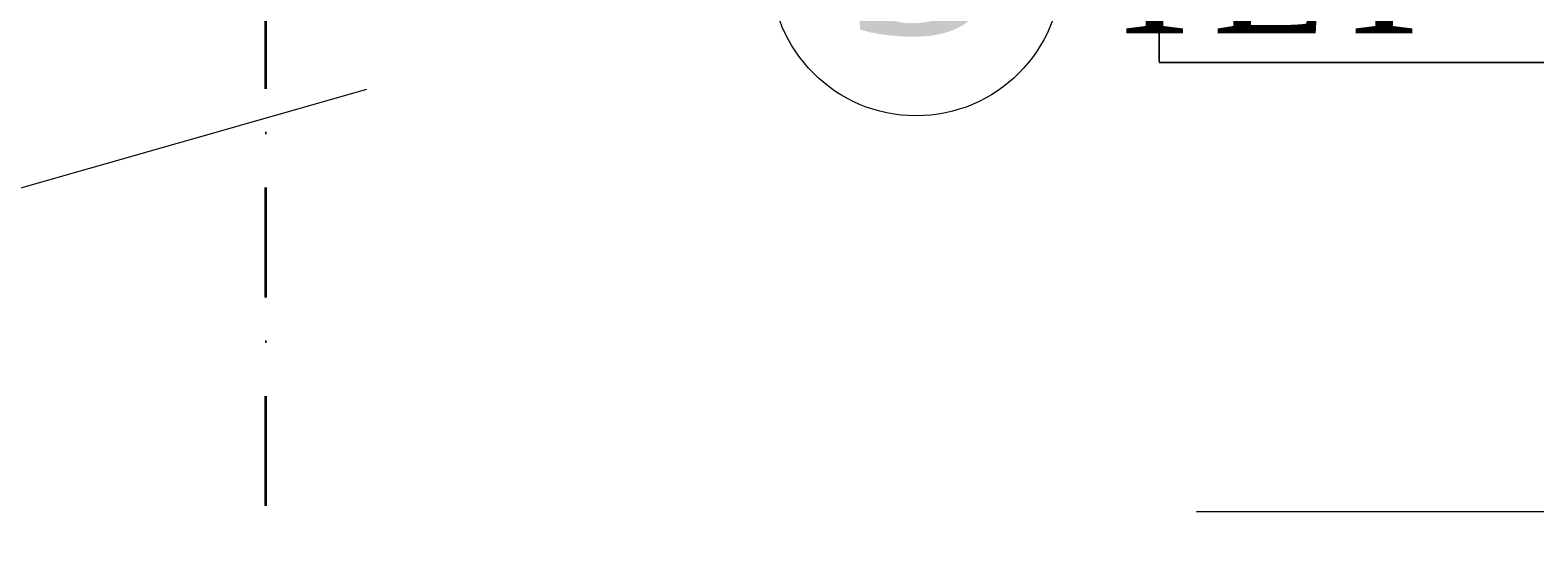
# Model space of a CAD drawing. Header units: millimetres. Extents: x 1322820 to 1391563, y 1051909 to 1098256.
# Drawn here: x 1361349 to 1363770, y 1067493 to 1068301 of the extents above; entities that cross this region are included whole.
import ezdxf
from ezdxf.enums import TextEntityAlignment as Align

# ---------------------------------------------------------------- set-up
doc = ezdxf.new("R2010")
doc.units = ezdxf.units.MM
doc.header["$MEASUREMENT"] = 0
doc.linetypes.add('AStair_dashed', pattern=[1800, 800, -1000])
doc.linetypes.add('Dot & Dashed', pattern=[335.138881, 176.388884, -88.194442, 0, -70.555556])
doc.layers.get('0').update_dxf_attribs({"true_color": 0x787878})
doc.layers.add('Circuite', color=7, linetype='Continuous', lineweight=25)
doc.layers.add('circuite prize vitali', color=1, linetype='Continuous')
for name, color, linetype, lineweight, true_color in [('instalatii - echipamente_Pen_No__21', 7, 'Continuous', 20, 0x787878), ('New_arhitectura - axe_Pen_No__201', 7, 'Continuous', 35, 0x787878), ('New_arhitectura - desen 2D_Pen_No__2', 7, 'Continuous', 13, 0x787878), ('New_instalatii - echipamente_Pen_No__21', 7, 'Continuous', 20, 0x787878)]:
    doc.layers.add(name, color=color, linetype=linetype, lineweight=lineweight, true_color=true_color)
doc.layers.add('New_arhitectura - axe', color=7, linetype='Continuous', true_color=0x787878)
doc.styles.add('GENERATED_STYLE_1', font='arialbd.ttf')

# ---------------------------------------------------------------- blocks, each defined once
blk = doc.blocks.new('Standard grid marker')
at = {"layer": 'New_arhitectura - axe_Pen_No__201', "linetype": 'Dot & Dashed', "lineweight": 35}
blk.add_line((1000, 0), (43350, 0), dxfattribs=at)
at = {"layer": 'New_arhitectura - axe_Pen_No__201', "lineweight": 35, "style": 'GENERATED_STYLE_1'}
for tag, p in [('AC_MarkerText_1_0', (-106.1, 7.1)), ('AC_MarkerText_1_1', (44456, 7.1))]:
    blk.add_attdef(tag, text='', height=125, rotation=270, dxfattribs=at).set_placement(p, align=Align.MIDDLE_CENTER)
blk = doc.blocks.new('terasa')
at = {"layer": 'instalatii - echipamente_Pen_No__21', "linetype": 'Continuous', "lineweight": 20}
for p, q in [((1363165.407, 1068249.983), (1363165.407, 1069414.503)), ((1365933.381, 1068248.727), (1363166.663, 1068248.727))]:
    blk.add_line(p, q, dxfattribs=at)
at = {"layer": 'instalatii - echipamente_Pen_No__21', "linetype": 'AStair_dashed', "lineweight": 20, "flags": 128}
blk.add_lwpolyline([(1363165.407, 1068248.727), (1365934.637, 1068248.727), (1365934.637, 1067526.748), (1363165.407, 1067526.748)], close=True, dxfattribs=at)
at = {"layer": 'instalatii - echipamente_Pen_No__21', "linetype": 'Continuous', "lineweight": 20, "flags": 128}
for points in [[(1363166.593, 1068249.963), (1363166.503, 1068249.964), (1363166.488, 1068249.964), (1363166.473, 1068249.965), (1363166.456, 1068249.965), (1363166.438, 1068249.965), (1363166.419, 1068249.965), (1363166.399, 1068249.965), (1363166.378, 1068249.966), (1363166.356, 1068249.966), (1363166.334, 1068249.966), (1363166.311, 1068249.966), (1363166.287, 1068249.967), (1363166.262, 1068249.967), (1363166.237, 1068249.967), (1363166.212, 1068249.967), (1363166.186, 1068249.968), (1363166.16, 1068249.968), (1363166.134, 1068249.968), (1363166.108, 1068249.968), (1363166.082, 1068249.969), (1363166.055, 1068249.969), (1363166.029, 1068249.969), (1363166.003, 1068249.97), (1363165.978, 1068249.97), (1363165.952, 1068249.97), (1363165.927, 1068249.97), (1363165.902, 1068249.971), (1363165.877, 1068249.971), (1363165.853, 1068249.971), (1363165.829, 1068249.972), (1363165.806, 1068249.972), (1363165.783, 1068249.972), (1363165.761, 1068249.972), (1363165.74, 1068249.973), (1363165.719, 1068249.973), (1363165.699, 1068249.973), (1363165.679, 1068249.974), (1363165.661, 1068249.974), (1363165.643, 1068249.974), (1363165.626, 1068249.975), (1363165.61, 1068249.975), (1363165.596, 1068249.975), (1363165.582, 1068249.975), (1363165.569, 1068249.976), (1363165.556, 1068249.976), (1363165.545, 1068249.976), (1363165.534, 1068249.976), (1363165.516, 1068249.977), (1363165.499, 1068249.978), (1363165.486, 1068249.978), (1363165.474, 1068249.979), (1363165.46, 1068249.979), (1363165.449, 1068249.98), (1363165.438, 1068249.98), (1363165.426, 1068249.981), (1363165.416, 1068249.981)], [(1363166.643, 1068249.963), (1363166.633, 1068249.963), (1363166.622, 1068249.963), (1363166.612, 1068249.963), (1363166.601, 1068249.963)], [(1363166.643, 1068249.963), (1363166.644, 1068249.872), (1363166.644, 1068249.858), (1363166.644, 1068249.842), (1363166.644, 1068249.825), (1363166.645, 1068249.807), (1363166.645, 1068249.788), (1363166.645, 1068249.768), (1363166.645, 1068249.747), (1363166.645, 1068249.725), (1363166.646, 1068249.702), (1363166.646, 1068249.679), (1363166.646, 1068249.655), (1363166.646, 1068249.63), (1363166.647, 1068249.605), (1363166.647, 1068249.58), (1363166.647, 1068249.554), (1363166.648, 1068249.528), (1363166.648, 1068249.501), (1363166.648, 1068249.475), (1363166.648, 1068249.448), (1363166.649, 1068249.421), (1363166.649, 1068249.395), (1363166.649, 1068249.368), (1363166.65, 1068249.342), (1363166.65, 1068249.316), (1363166.65, 1068249.29), (1363166.65, 1068249.264), (1363166.651, 1068249.239), (1363166.651, 1068249.214), (1363166.651, 1068249.19), (1363166.652, 1068249.166), (1363166.652, 1068249.142), (1363166.652, 1068249.119), (1363166.652, 1068249.097), (1363166.653, 1068249.075), (1363166.653, 1068249.054), (1363166.653, 1068249.034), (1363166.654, 1068249.015), (1363166.654, 1068248.996), (1363166.654, 1068248.978), (1363166.654, 1068248.962), (1363166.655, 1068248.946), (1363166.655, 1068248.931), (1363166.655, 1068248.917), (1363166.656, 1068248.904), (1363166.656, 1068248.891), (1363166.656, 1068248.88), (1363166.656, 1068248.869), (1363166.657, 1068248.859), (1363166.657, 1068248.841), (1363166.658, 1068248.825), (1363166.658, 1068248.812), (1363166.659, 1068248.8), (1363166.659, 1068248.786), (1363166.66, 1068248.775), (1363166.66, 1068248.763), (1363166.661, 1068248.752), (1363166.661, 1068248.742), (1363166.662, 1068248.732)]]:
    blk.add_lwpolyline(points, dxfattribs=at)
at = {"layer": 'New_arhitectura - desen 2D_Pen_No__2', "linetype": 'AStair_dashed', "lineweight": 13}
blk.add_line((1355928.539, 1066506.317), (1366234.763, 1069443.92), dxfattribs=at)
at = {"layer": 'New_instalatii - echipamente_Pen_No__21', "linetype": 'Continuous', "lineweight": 20, "flags": 128}
blk.add_lwpolyline([(1363165.407, 1068301.516), (1363165.407, 1068292.905), (1363165.407, 1068248.727), (1365934.637, 1068248.727)], dxfattribs=at)
at = {"layer": 'New_arhitectura - axe', "linetype": 'Continuous', "lineweight": 13, "zscale": 1000, "rotation": 90}
blk.add_blockref('Standard grid marker', (1361728.517, 1052120.65), dxfattribs=at)

msp = doc.modelspace()

# ---------------------------------------------------------------- block references
msp.add_blockref('terasa', (0, 0))

# ---------------------------------------------------------------- next in the draw order: linework, layer by layer
at = {"layer": 'Circuite', "lineweight": 20}
msp.add_circle((1362774.7, 1068396.5), 233.6, dxfattribs=at)

# ---------------------------------------------------------------- next in the draw order: texts
at = {"layer": 'circuite prize vitali', "linetype": 'Continuous', "insert": (1362650.9, 1068645.4), "char_height": 400, "width": 2184.213, "attachment_point": 1}
msp.add_mtext('{\\fTimes New Roman|b0|i0|c0|p18;\\H0.875x;5\\H1.1429x; \\H0.5x;TET}', dxfattribs=at)

doc.saveas('drawing.dxf')
